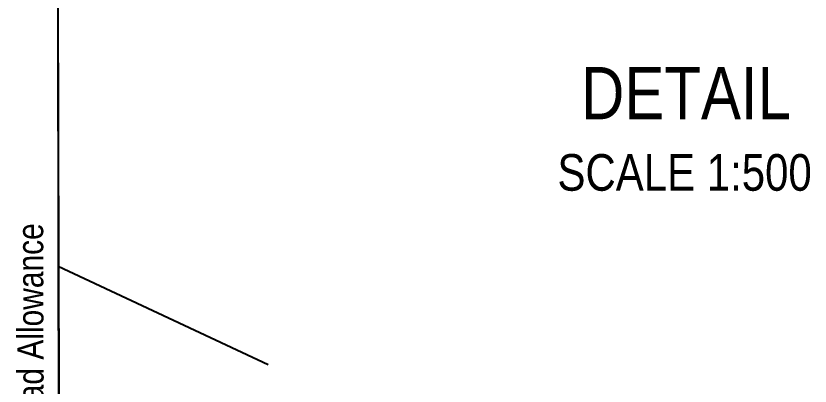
# Model space of a CAD drawing. Extents: x -19176 to -17597, y 5652440 to 5654285.
# Drawn here: x -18077.5 to -17774, y 5652944.7 to 5653086.4 of the extents above; entities that cross this region are included whole.
import ezdxf
from ezdxf.enums import TextEntityAlignment as Align

# ---------------------------------------------------------------- set-up
doc = ezdxf.new("R2010")
doc.units = 0
doc.header["$LTSCALE"] = 5
for name, color, linetype in [('CG-NOTES', 7, 'Continuous'), ('L-ROAD-T', 7, 'Continuous'), ('L-SEC', 7, 'Continuous'), ('L-TITLEDB', 4, 'Continuous')]:
    doc.layers.add(name, color=color, linetype=linetype)
doc.styles.add('80CG', font='ARIALN.TTF', dxfattribs={"height": 10})
doc.styles.add('80L', font='ARIALN.TTF', dxfattribs={"height": 10})

msp = doc.modelspace()

# ---------------------------------------------------------------- linework, layer by layer
at = {"layer": 'L-SEC'}
msp.add_line((-18060.961, 5652941.478), (-18061.925, 5653343.191), dxfattribs=at)
at = {"layer": 'L-TITLEDB'}
for p, q in [((-18061.578, 5653137.137), (-18061.294, 5652990.492)), ((-17981.099, 5652952.906), (-18061.294, 5652990.492)), ((-18061.294, 5652990.492), (-18061.198, 5652941.455)), ((-17981.099, 5652952.906), (-18061.294, 5652990.492))]:
    msp.add_line(p, q, dxfattribs=at)

# ---------------------------------------------------------------- texts
at = {"layer": 'CG-NOTES', "color": 3, "insert": (-17875.46, 5653066.865), "char_height": 20, "width": 105.50559, "attachment_point": 1, "style": '80CG'}
msp.add_mtext('\\pi13.94;DETAIL\\P\\pi4.9226;{\\H0.7x;SCALE 1:500}', dxfattribs=at)
at = {"layer": 'L-ROAD-T', "style": '80L'}
msp.add_text('Government Road Allowance', height=9.99881, rotation=90.1375, dxfattribs=at).set_placement((-18071.877, 5652932.579), align=Align.MIDDLE_CENTER)

doc.saveas('drawing.dxf')
